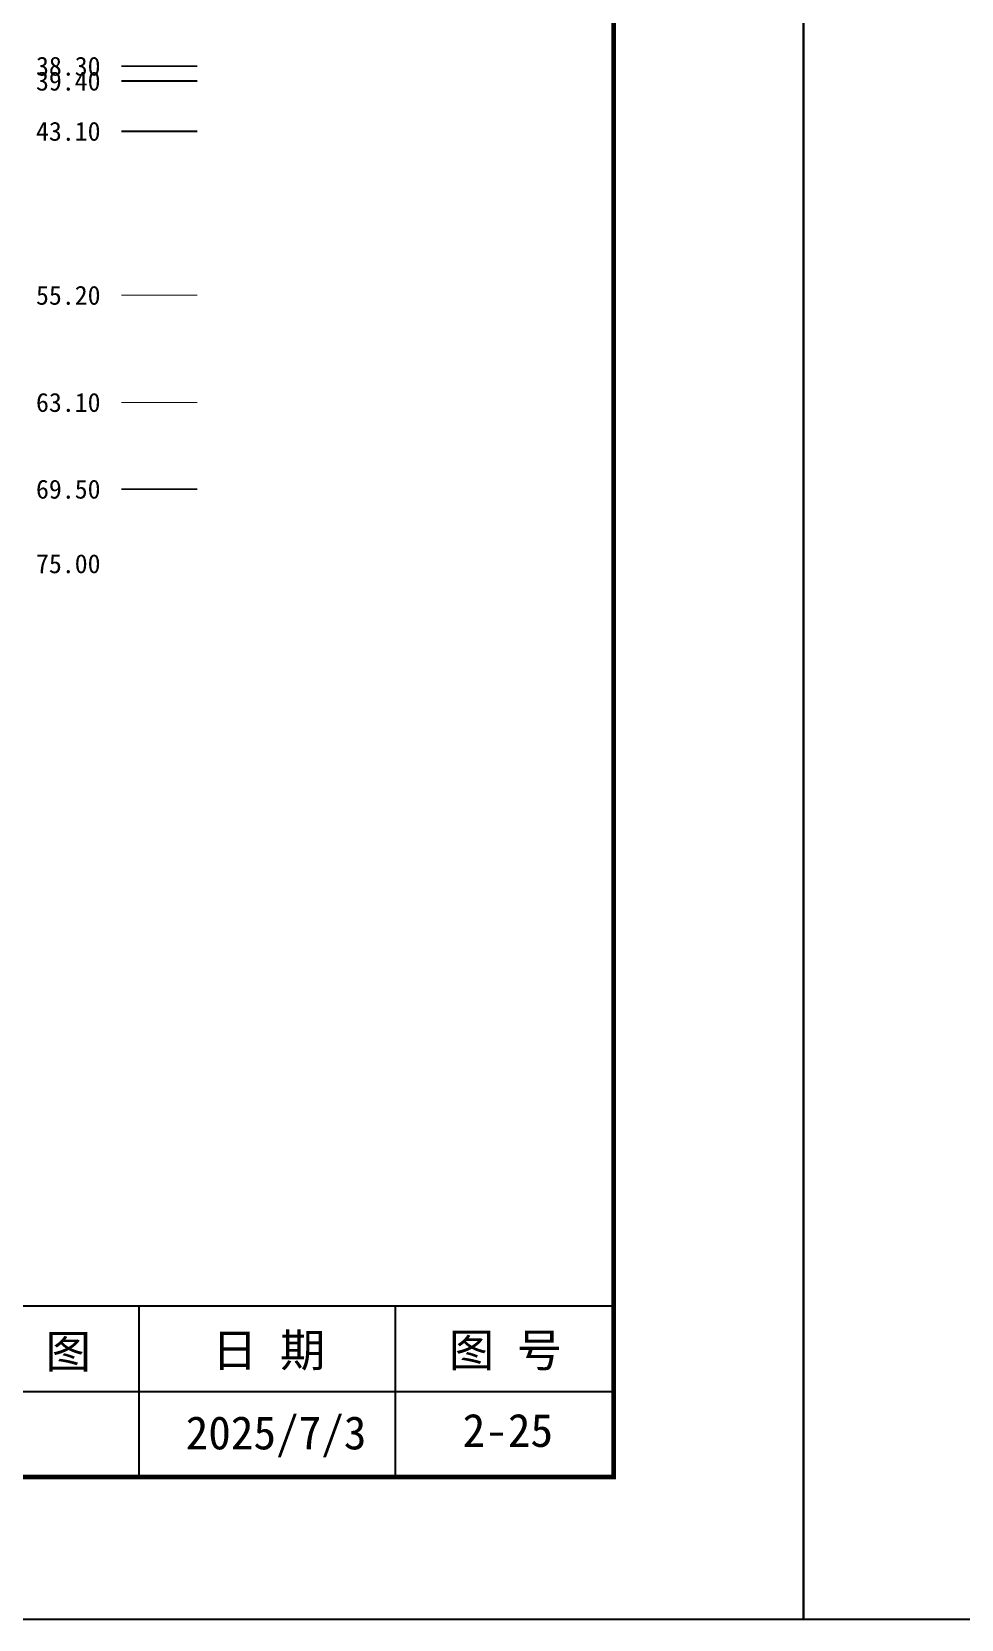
# Model space of a CAD drawing. Extents: x -37 to 3540, y -1485 to 297.
# Drawn here: x 721.3 to 819.2, y -1188 to -1020.7 of the extents above; entities that cross this region are included whole.
import ezdxf
from ezdxf.enums import TextEntityAlignment as Align

# ---------------------------------------------------------------- set-up
doc = ezdxf.new("R2010")
doc.units = 0
doc.layers.get('0').update_dxf_attribs({"linetype": 'CONTINUOUS'})
for name, color, linetype in [('FRAME', 7, 'CONTINUOUS'), ('HOLE', 41, 'CONTINUOUS'), ('STRATUM', 241, 'CONTINUOUS')]:
    doc.layers.add(name, color=color, linetype=linetype)
doc.styles.add('ST', font='')
doc.styles.get('ST').set_extended_font_data('SimSun')

# ---------------------------------------------------------------- blocks, each defined once
blk = doc.blocks.new('图签_A3长')
for p, q in [((0, 18), (-380, 18)), ((-50, 0), (-50, 18)), ((-23, 0), (-23, 18)), ((0, 0), (0, 18)), ((-320, 9), (0, 9)), ((-380, 0), (0, 0))]:
    blk.add_line(p, q)
at = {"style": 'ST'}
for s, p in [('制 图', (-61.06, 13.23)), ('日 期', (-36.37, 13.36)), ('图 号', (-11.42, 13.36))]:
    blk.add_text(s, height=3.5, dxfattribs=at).set_placement(p, align=Align.MIDDLE_CENTER)
for tag, p in [('01＿单位名称', (-349.98, 8.36)), ('02＿工程名称', (-271.3, 5.16)), ('04＿工程编号', (-176.51, 4.65)), ('05＿日期', (-35.59, 4.65)), ('06＿图号', (-11.16, 4.91))]:
    blk.add_attdef(tag, text='', height=3.5, dxfattribs=at).set_placement(p, align=Align.MIDDLE_CENTER)
at = {"style": 'ST', "width": 0.85}
blk.add_attdef('03＿图件名称', text='', height=3, dxfattribs=at).set_placement((-205.49, 5.05), align=Align.MIDDLE_CENTER)

msp = doc.modelspace()

# ---------------------------------------------------------------- linework, layer by layer
at = {"layer": 'FRAME', "color": 245, "linetype": 'Continuous'}
for points in [[(382.61, -1188), (802.61, -1188), (802.61, -891), (382.61, -891)], [(802.61, -1188), (1222.61, -1188), (1222.61, -891), (802.61, -891)]]:
    msp.add_lwpolyline(points, close=True, dxfattribs=at)
at = {"layer": 'FRAME', "linetype": 'Continuous', "const_width": 0.5}
msp.add_lwpolyline([(402.61, -1173), (782.61, -1173), (782.61, -906), (402.61, -906)], close=True, dxfattribs=at)
at = {"layer": 'STRATUM', "linetype": 'Continuous'}
for points, const_width in [([(730.72, -1024.34), (738.72, -1024.34)], 0.2), ([(730.72, -1025.91), (738.72, -1025.91)], 0.2), ([(730.72, -1031.2), (738.72, -1031.2)], 0.2), ([(730.72, -1048.48), (738.72, -1048.48)], 0.1), ([(730.72, -1059.77), (738.72, -1059.77)], 0.1), ([(730.72, -1068.91), (738.72, -1068.91)], 0.2)]:
    msp.add_lwpolyline(points, dxfattribs=dict(at, const_width=const_width))
at = {"layer": 'STRATUM'}
msp.add_lwpolyline([(709.18, -1188), (1335.9, -1188)], dxfattribs=at)

# ---------------------------------------------------------------- block references
at = {"layer": 'FRAME'}
ref = msp.add_blockref('图签_A3长', (782.61, -1173), dxfattribs=at)
ref.add_attrib('05＿日期', '2025/7/3', dxfattribs={"layer": '0', "height": 3.5, "style": 'ST'}).set_placement((747.02, -1168.35), align=Align.MIDDLE_CENTER)
ref.add_attrib('06＿图号', '2-25', dxfattribs={"layer": '0', "height": 3.5, "style": 'ST'}).set_placement((771.45, -1168.09), align=Align.MIDDLE_CENTER)

# ---------------------------------------------------------------- texts
at = {"layer": 'HOLE', "style": 'ST'}
for s, p in [('38.30', (721.72, -1024.34)), ('39.40', (721.72, -1025.91)), ('43.10', (721.72, -1031.2)), ('55.20', (721.72, -1048.48)), ('63.10', (721.72, -1059.77)), ('69.50', (721.72, -1068.91)), ('75.00', (721.72, -1076.77))]:
    msp.add_text(s, height=2, dxfattribs=at).set_placement(p, align=Align.MIDDLE_LEFT)

doc.saveas('drawing.dxf')
